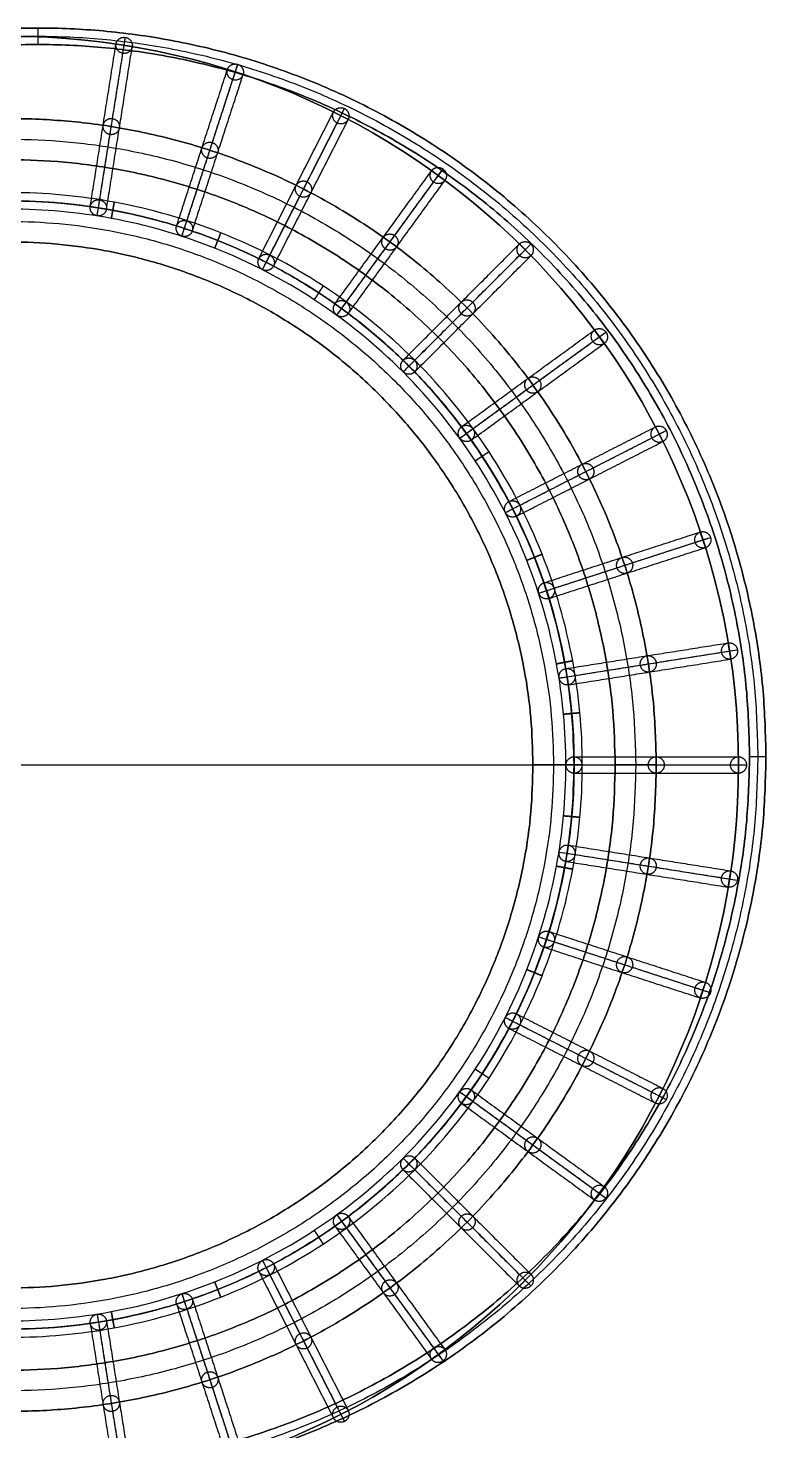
# Model space of a CAD drawing. Header units: centimetres. Extents: x 0 to 802, y 200 to 1000.
# Drawn here: x 283.2 to 373, y 290 to 460.5 of the extents above; entities that cross this region are included whole.
import ezdxf

# ---------------------------------------------------------------- set-up
doc = ezdxf.new("R2010")
doc.units = ezdxf.units.CM
for name, color, linetype, true_color in [('cossion', 7, 'Continuous', 0xe6e6e6), ('light', 7, 'Continuous', 0xffffff), ('wall', 7, 'Continuous', 0xbf3f3f), ('wood', 7, 'Continuous', 0xcdb38b)]:
    doc.layers.add(name, color=color, linetype=linetype, true_color=true_color)

msp = doc.modelspace()

# ---------------------------------------------------------------- linework, layer by layer
at = {"layer": 'cossion'}
for p, q in [((344.64, 370.92, 325), (344.64, 370.92, 310)), ((349.64, 370.92, 325), (349.64, 370.92, 310))]:
    msp.add_line(p, q, dxfattribs=at)
for points, knots in [([(349.64, 370.92, 325), (349.64, 302.35, 325), (281.07, 302.35, 325), (212.5, 302.35, 325), (212.5, 370.92, 325), (212.5, 439.49, 325), (281.07, 439.49, 325), (349.64, 439.49, 325), (349.64, 370.92, 325)], [-430.835598, -430.835598, -430.835598, -323.126698, -323.126698, -215.417799, -215.417799, -107.708899, -107.708899, 0, 0, 0]), ([(349.64, 370.92, 310), (349.64, 302.35, 310), (281.07, 302.35, 310), (212.5, 302.35, 310), (212.5, 370.92, 310), (212.5, 439.49, 310), (281.07, 439.49, 310), (349.64, 439.49, 310), (349.64, 370.92, 310)], [-430.835598, -430.835598, -430.835598, -323.126698, -323.126698, -215.417799, -215.417799, -107.708899, -107.708899, 0, 0, 0]), ([(349.64, 370.92, 317.5), (349.64, 439.49, 317.5), (281.07, 439.49, 317.5), (212.5, 439.49, 317.5), (212.5, 370.92, 317.5), (212.5, 302.35, 317.5), (281.07, 302.35, 317.5), (349.64, 302.35, 317.5), (349.64, 370.92, 317.5)], [0, 0, 0, 107.708899, 107.708899, 215.417799, 215.417799, 323.126698, 323.126698, 430.835598, 430.835598, 430.835598]), ([(347.14, 370.92, 325), (347.14, 436.99, 325), (281.07, 436.99, 325), (215, 436.99, 325), (215, 370.92, 325), (215, 304.85, 325), (281.07, 304.85, 325), (347.14, 304.85, 325), (347.14, 370.92, 325)], [0, 0, 0, 107.708899, 107.708899, 215.417799, 215.417799, 323.126698, 323.126698, 430.835598, 430.835598, 430.835598]), ([(347.14, 370.92, 310), (347.14, 436.99, 310), (281.07, 436.99, 310), (215, 436.99, 310), (215, 370.92, 310), (215, 304.85, 310), (281.07, 304.85, 310), (347.14, 304.85, 310), (347.14, 370.92, 310)], [0, 0, 0, 107.708899, 107.708899, 215.417799, 215.417799, 323.126698, 323.126698, 430.835598, 430.835598, 430.835598]), ([(344.64, 370.92, 325), (344.64, 434.49, 325), (281.07, 434.49, 325), (217.5, 434.49, 325), (217.5, 370.92, 325), (217.5, 307.35, 325), (281.07, 307.35, 325), (344.64, 307.35, 325), (344.64, 370.92, 325)], [0, 0, 0, 107.708899, 107.708899, 215.417799, 215.417799, 323.126698, 323.126698, 430.835598, 430.835598, 430.835598]), ([(344.64, 370.92, 310), (344.64, 434.49, 310), (281.07, 434.49, 310), (217.5, 434.49, 310), (217.5, 370.92, 310), (217.5, 307.35, 310), (281.07, 307.35, 310), (344.64, 307.35, 310), (344.64, 370.92, 310)], [0, 0, 0, 107.708899, 107.708899, 215.417799, 215.417799, 323.126698, 323.126698, 430.835598, 430.835598, 430.835598]), ([(344.64, 370.92, 317.5), (344.64, 307.35, 317.5), (281.07, 307.35, 317.5), (217.5, 307.35, 317.5), (217.5, 370.92, 317.5), (217.5, 434.49, 317.5), (281.07, 434.49, 317.5), (344.64, 434.49, 317.5), (344.64, 370.92, 317.5)], [-430.835598, -430.835598, -430.835598, -323.126698, -323.126698, -215.417799, -215.417799, -107.708899, -107.708899, 0, 0, 0])]:
    msp.add_rational_spline(points, [1, 0.707106781187, 1, 0.707106781187, 1, 0.707106781187, 1, 0.707106781187, 1], degree=2, knots=knots, dxfattribs=at)
for points in [[(349.64, 370.92, 325), (344.64, 370.92, 325)], [(349.64, 370.92, 310), (344.64, 370.92, 310)]]:
    msp.add_open_spline(points, degree=1, dxfattribs=at)
at = {"layer": 'light'}
for p, q in [((284.41, 460.5, 5), (284.41, 460.5, 7)), ((284.41, 458.5, 5), (284.41, 458.5, 7)), ((370.98, 371.93, 5), (370.98, 371.93, 7)), ((372.98, 371.93, 5), (372.98, 371.93, 7)), ((354.64, 370.92, 420), (354.64, 370.92, 418)), ((359.64, 370.92, 420), (359.64, 370.92, 418))]:
    msp.add_line(p, q, dxfattribs=at)
for points, knots in [([(372.98, 371.93, 5), (372.98, 283.36, 5), (284.41, 283.36, 5), (195.84, 283.36, 5), (195.84, 371.93, 5), (195.84, 460.5, 5), (284.41, 460.5, 5), (372.98, 460.5, 5), (372.98, 371.93, 5)], [-556.499305, -556.499305, -556.499305, -417.374479, -417.374479, -278.249653, -278.249653, -139.124826, -139.124826, 0, 0, 0]), ([(372.98, 371.93, 7), (372.98, 283.36, 7), (284.41, 283.36, 7), (195.84, 283.36, 7), (195.84, 371.93, 7), (195.84, 460.5, 7), (284.41, 460.5, 7), (372.98, 460.5, 7), (372.98, 371.93, 7)], [-556.499305, -556.499305, -556.499305, -417.374479, -417.374479, -278.249653, -278.249653, -139.124826, -139.124826, 0, 0, 0]), ([(372.98, 371.93, 6), (372.98, 460.5, 6), (284.41, 460.5, 6), (195.84, 460.5, 6), (195.84, 371.93, 6), (195.84, 283.36, 6), (284.41, 283.36, 6), (372.98, 283.36, 6), (372.98, 371.93, 6)], [0, 0, 0, 139.124826, 139.124826, 278.249653, 278.249653, 417.374479, 417.374479, 556.499305, 556.499305, 556.499305]), ([(371.98, 371.93, 5), (371.98, 459.5, 5), (284.41, 459.5, 5), (196.84, 459.5, 5), (196.84, 371.93, 5), (196.84, 284.36, 5), (284.41, 284.36, 5), (371.98, 284.36, 5), (371.98, 371.93, 5)], [0, 0, 0, 139.124826, 139.124826, 278.249653, 278.249653, 417.374479, 417.374479, 556.499305, 556.499305, 556.499305]), ([(371.98, 371.93, 7), (371.98, 459.5, 7), (284.41, 459.5, 7), (196.84, 459.5, 7), (196.84, 371.93, 7), (196.84, 284.36, 7), (284.41, 284.36, 7), (371.98, 284.36, 7), (371.98, 371.93, 7)], [0, 0, 0, 139.124826, 139.124826, 278.249653, 278.249653, 417.374479, 417.374479, 556.499305, 556.499305, 556.499305]), ([(370.98, 371.93, 5), (370.98, 458.5, 5), (284.41, 458.5, 5), (197.84, 458.5, 5), (197.84, 371.93, 5), (197.84, 285.36, 5), (284.41, 285.36, 5), (370.98, 285.36, 5), (370.98, 371.93, 5)], [0, 0, 0, 139.124826, 139.124826, 278.249653, 278.249653, 417.374479, 417.374479, 556.499305, 556.499305, 556.499305]), ([(370.98, 371.93, 7), (370.98, 458.5, 7), (284.41, 458.5, 7), (197.84, 458.5, 7), (197.84, 371.93, 7), (197.84, 285.36, 7), (284.41, 285.36, 7), (370.98, 285.36, 7), (370.98, 371.93, 7)], [0, 0, 0, 139.124826, 139.124826, 278.249653, 278.249653, 417.374479, 417.374479, 556.499305, 556.499305, 556.499305]), ([(370.98, 371.93, 6), (370.98, 285.36, 6), (284.41, 285.36, 6), (197.84, 285.36, 6), (197.84, 371.93, 6), (197.84, 458.5, 6), (284.41, 458.5, 6), (370.98, 458.5, 6), (370.98, 371.93, 6)], [-556.499305, -556.499305, -556.499305, -417.374479, -417.374479, -278.249653, -278.249653, -139.124826, -139.124826, 0, 0, 0]), ([(359.64, 370.92, 420), (359.64, 292.35, 420), (281.07, 292.35, 420), (202.5, 292.35, 420), (202.5, 370.92, 420), (202.5, 449.49, 420), (281.07, 449.49, 420), (359.64, 449.49, 420), (359.64, 370.92, 420)], [-493.667451, -493.667451, -493.667451, -370.250588, -370.250588, -246.833726, -246.833726, -123.416863, -123.416863, 0, 0, 0]), ([(359.64, 370.92, 418), (359.64, 292.35, 418), (281.07, 292.35, 418), (202.5, 292.35, 418), (202.5, 370.92, 418), (202.5, 449.49, 418), (281.07, 449.49, 418), (359.64, 449.49, 418), (359.64, 370.92, 418)], [-493.667451, -493.667451, -493.667451, -370.250588, -370.250588, -246.833726, -246.833726, -123.416863, -123.416863, 0, 0, 0]), ([(359.64, 370.92, 419), (359.64, 449.49, 419), (281.07, 449.49, 419), (202.5, 449.49, 419), (202.5, 370.92, 419), (202.5, 292.35, 419), (281.07, 292.35, 419), (359.64, 292.35, 419), (359.64, 370.92, 419)], [0, 0, 0, 123.416863, 123.416863, 246.833726, 246.833726, 370.250588, 370.250588, 493.667451, 493.667451, 493.667451]), ([(357.14, 370.92, 420), (357.14, 446.99, 420), (281.07, 446.99, 420), (205, 446.99, 420), (205, 370.92, 420), (205, 294.85, 420), (281.07, 294.85, 420), (357.14, 294.85, 420), (357.14, 370.92, 420)], [0, 0, 0, 123.416863, 123.416863, 246.833726, 246.833726, 370.250588, 370.250588, 493.667451, 493.667451, 493.667451]), ([(357.14, 370.92, 418), (357.14, 446.99, 418), (281.07, 446.99, 418), (205, 446.99, 418), (205, 370.92, 418), (205, 294.85, 418), (281.07, 294.85, 418), (357.14, 294.85, 418), (357.14, 370.92, 418)], [0, 0, 0, 123.416863, 123.416863, 246.833726, 246.833726, 370.250588, 370.250588, 493.667451, 493.667451, 493.667451]), ([(354.64, 370.92, 420), (354.64, 444.49, 420), (281.07, 444.49, 420), (207.5, 444.49, 420), (207.5, 370.92, 420), (207.5, 297.35, 420), (281.07, 297.35, 420), (354.64, 297.35, 420), (354.64, 370.92, 420)], [0, 0, 0, 123.416863, 123.416863, 246.833726, 246.833726, 370.250588, 370.250588, 493.667451, 493.667451, 493.667451]), ([(354.64, 370.92, 418), (354.64, 444.49, 418), (281.07, 444.49, 418), (207.5, 444.49, 418), (207.5, 370.92, 418), (207.5, 297.35, 418), (281.07, 297.35, 418), (354.64, 297.35, 418), (354.64, 370.92, 418)], [0, 0, 0, 123.416863, 123.416863, 246.833726, 246.833726, 370.250588, 370.250588, 493.667451, 493.667451, 493.667451]), ([(354.64, 370.92, 419), (354.64, 297.35, 419), (281.07, 297.35, 419), (207.5, 297.35, 419), (207.5, 370.92, 419), (207.5, 444.49, 419), (281.07, 444.49, 419), (354.64, 444.49, 419), (354.64, 370.92, 419)], [-493.667451, -493.667451, -493.667451, -370.250588, -370.250588, -246.833726, -246.833726, -123.416863, -123.416863, 0, 0, 0]), ([(293.36, 437.36, 310), (293.36, 437.36, 311), (293.54, 438.34, 311), (293.72, 439.33, 311), (293.72, 439.33, 310), (293.72, 439.33, 309), (293.54, 438.34, 309), (293.36, 437.36, 309), (293.36, 437.36, 310)], [0, 0, 0, 1.570796, 1.570796, 3.141593, 3.141593, 4.712389, 4.712389, 6.283185, 6.283185, 6.283185]), ([(305.94, 433.74, 310), (305.94, 433.74, 311), (306.31, 434.67, 311), (306.67, 435.6, 311), (306.67, 435.6, 310), (306.67, 435.6, 309), (306.31, 434.67, 309), (305.94, 433.74, 309), (305.94, 433.74, 310)], [0, 0, 0, 1.570796, 1.570796, 3.141593, 3.141593, 4.712389, 4.712389, 6.283185, 6.283185, 6.283185]), ([(318.04, 427.47, 310), (318.04, 427.47, 311), (318.59, 428.31, 311), (319.13, 429.15, 311), (319.13, 429.15, 310), (319.13, 429.15, 309), (318.59, 428.31, 309), (318.04, 427.47, 309), (318.04, 427.47, 310)], [0, 0, 0, 1.570796, 1.570796, 3.141593, 3.141593, 4.712389, 4.712389, 6.283185, 6.283185, 6.283185]), ([(328.84, 418.7, 310), (328.84, 418.7, 311), (329.55, 419.4, 311), (330.26, 420.11, 311), (330.26, 420.11, 310), (330.26, 420.11, 309), (329.55, 419.4, 309), (328.84, 418.7, 309), (328.84, 418.7, 310)], [0, 0, 0, 1.570796, 1.570796, 3.141593, 3.141593, 4.712389, 4.712389, 6.283185, 6.283185, 6.283185]), ([(337.62, 407.89, 310), (337.62, 407.89, 311), (338.46, 408.44, 311), (339.29, 408.99, 311), (339.29, 408.99, 310), (339.29, 408.99, 309), (338.46, 408.44, 309), (337.62, 407.89, 309), (337.62, 407.89, 310)], [0, 0, 0, 1.570796, 1.570796, 3.141593, 3.141593, 4.712389, 4.712389, 6.283185, 6.283185, 6.283185]), ([(343.89, 395.79, 310), (343.89, 395.79, 311), (344.82, 396.16, 311), (345.75, 396.53, 311), (345.75, 396.53, 310), (345.75, 396.53, 309), (344.82, 396.16, 309), (343.89, 395.79, 309), (343.89, 395.79, 310)], [0, 0, 0, 1.570796, 1.570796, 3.141593, 3.141593, 4.712389, 4.712389, 6.283185, 6.283185, 6.283185]), ([(347.51, 383.21, 310), (347.51, 383.21, 311), (348.49, 383.4, 311), (349.47, 383.58, 311), (349.47, 383.58, 310), (349.47, 383.58, 309), (348.49, 383.4, 309), (347.51, 383.21, 309), (347.51, 383.21, 310)], [0, 0, 0, 1.570796, 1.570796, 3.141593, 3.141593, 4.712389, 4.712389, 6.283185, 6.283185, 6.283185]), ([(348.35, 377.09, 310), (348.35, 377.09, 311), (349.35, 377.18, 311), (350.34, 377.27, 311), (350.34, 377.27, 310), (350.34, 377.27, 309), (349.35, 377.18, 309), (348.35, 377.09, 309), (348.35, 377.09, 310)], [0, 0, 0, 1.570796, 1.570796, 3.141593, 3.141593, 4.712389, 4.712389, 6.283185, 6.283185, 6.283185]), ([(348.64, 370.92, 310), (348.64, 370.92, 311), (349.64, 370.92, 311), (350.64, 370.92, 311), (350.64, 370.92, 310), (350.64, 370.92, 309), (349.64, 370.92, 309), (348.64, 370.92, 309), (348.64, 370.92, 310)], [0, 0, 0, 1.570796, 1.570796, 3.141593, 3.141593, 4.712389, 4.712389, 6.283185, 6.283185, 6.283185]), ([(348.35, 364.74, 310), (348.35, 364.74, 311), (349.35, 364.65, 311), (350.34, 364.56, 311), (350.34, 364.56, 310), (350.34, 364.56, 309), (349.35, 364.65, 309), (348.35, 364.74, 309), (348.35, 364.74, 310)], [0, 0, 0, 1.570796, 1.570796, 3.141593, 3.141593, 4.712389, 4.712389, 6.283185, 6.283185, 6.283185]), ([(347.51, 358.62, 310), (347.51, 358.62, 311), (348.49, 358.44, 311), (349.47, 358.26, 311), (349.47, 358.26, 310), (349.47, 358.26, 309), (348.49, 358.44, 309), (347.51, 358.62, 309), (347.51, 358.62, 310)], [0, 0, 0, 1.570796, 1.570796, 3.141593, 3.141593, 4.712389, 4.712389, 6.283185, 6.283185, 6.283185]), ([(343.89, 346.05, 310), (343.89, 346.05, 311), (344.82, 345.68, 311), (345.75, 345.31, 311), (345.75, 345.31, 310), (345.75, 345.31, 309), (344.82, 345.68, 309), (343.89, 346.05, 309), (343.89, 346.05, 310)], [0, 0, 0, 1.570796, 1.570796, 3.141593, 3.141593, 4.712389, 4.712389, 6.283185, 6.283185, 6.283185]), ([(337.62, 333.94, 310), (337.62, 333.94, 311), (338.46, 333.4, 311), (339.29, 332.85, 311), (339.29, 332.85, 310), (339.29, 332.85, 309), (338.46, 333.4, 309), (337.62, 333.94, 309), (337.62, 333.94, 310)], [0, 0, 0, 1.570796, 1.570796, 3.141593, 3.141593, 4.712389, 4.712389, 6.283185, 6.283185, 6.283185]), ([(328.84, 323.14, 310), (328.84, 323.14, 311), (329.55, 322.43, 311), (330.26, 321.72, 311), (330.26, 321.72, 310), (330.26, 321.72, 309), (329.55, 322.43, 309), (328.84, 323.14, 309), (328.84, 323.14, 310)], [0, 0, 0, 1.570796, 1.570796, 3.141593, 3.141593, 4.712389, 4.712389, 6.283185, 6.283185, 6.283185]), ([(318.04, 314.36, 310), (318.04, 314.36, 311), (318.59, 313.53, 311), (319.13, 312.69, 311), (319.13, 312.69, 310), (319.13, 312.69, 309), (318.59, 313.53, 309), (318.04, 314.36, 309), (318.04, 314.36, 310)], [0, 0, 0, 1.570796, 1.570796, 3.141593, 3.141593, 4.712389, 4.712389, 6.283185, 6.283185, 6.283185]), ([(305.94, 308.09, 310), (305.94, 308.09, 311), (306.31, 307.16, 311), (306.67, 306.23, 311), (306.67, 306.23, 310), (306.67, 306.23, 309), (306.31, 307.16, 309), (305.94, 308.09, 309), (305.94, 308.09, 310)], [0, 0, 0, 1.570796, 1.570796, 3.141593, 3.141593, 4.712389, 4.712389, 6.283185, 6.283185, 6.283185]), ([(293.36, 304.48, 310), (293.36, 304.48, 311), (293.54, 303.49, 311), (293.72, 302.51, 311), (293.72, 302.51, 310), (293.72, 302.51, 309), (293.54, 303.49, 309), (293.36, 304.48, 309), (293.36, 304.48, 310)], [0, 0, 0, 1.570796, 1.570796, 3.141593, 3.141593, 4.712389, 4.712389, 6.283185, 6.283185, 6.283185])]:
    msp.add_rational_spline(points, [1, 0.707106781187, 1, 0.707106781187, 1, 0.707106781187, 1, 0.707106781187, 1], degree=2, knots=knots, dxfattribs=at)
for points in [[(284.41, 460.5, 5), (284.41, 458.5, 5)], [(284.41, 460.5, 7), (284.41, 458.5, 7)], [(372.98, 371.93, 5), (370.98, 371.93, 5)], [(372.98, 371.93, 7), (370.98, 371.93, 7)], [(359.64, 370.92, 420), (354.64, 370.92, 420)], [(359.64, 370.92, 418), (354.64, 370.92, 418)]]:
    msp.add_open_spline(points, degree=1, dxfattribs=at)
for points in [[(350.64, 370.92, 310), (350.64, 368.8, 310), (350.44, 364.55, 310), (349.24, 355.88, 310), (346.11, 344.97, 310), (339.65, 332.5, 310), (330.61, 321.37, 310), (319.48, 312.34, 310), (307.02, 305.88, 310), (294.05, 302.15, 310), (281.07, 300.96, 310), (268.08, 302.15, 310), (255.12, 305.88, 310), (242.65, 312.34, 310), (231.52, 321.37, 310), (222.48, 332.5, 310), (216.03, 344.97, 310), (212.3, 357.93, 310), (211.11, 370.92, 310), (212.3, 383.9, 310), (216.03, 396.87, 310), (222.48, 409.34, 310), (231.52, 420.46, 310), (242.65, 429.5, 310), (255.11, 435.96, 310), (268.08, 439.69, 310), (281.07, 440.88, 310), (294.05, 439.69, 310), (307.02, 435.96, 310), (319.48, 429.5, 310), (330.61, 420.46, 310), (339.65, 409.34, 310), (346.11, 396.87, 310), (349.24, 385.95, 310), (350.44, 377.28, 310), (350.64, 373.04, 310), (350.64, 370.92, 310)], [(349.64, 370.92, 311), (349.64, 368.83, 311), (349.44, 364.64, 311), (348.26, 356.1, 311), (345.17, 345.34, 311), (338.8, 333.05, 311), (329.9, 322.09, 311), (318.93, 313.18, 311), (306.64, 306.81, 311), (293.86, 303.14, 311), (281.07, 301.96, 311), (268.27, 303.14, 311), (255.49, 306.81, 311), (243.2, 313.18, 311), (232.23, 322.09, 311), (223.33, 333.05, 311), (216.96, 345.34, 311), (213.29, 358.12, 311), (212.11, 370.92, 311), (213.29, 383.72, 311), (216.96, 396.5, 311), (223.33, 408.78, 311), (232.23, 419.75, 311), (243.2, 428.66, 311), (255.49, 435.02, 311), (268.27, 438.7, 311), (281.07, 439.87, 311), (293.86, 438.7, 311), (306.64, 435.02, 311), (318.93, 428.66, 311), (329.9, 419.75, 311), (338.8, 408.78, 311), (345.17, 396.5, 311), (348.26, 385.74, 311), (349.44, 377.19, 311), (349.64, 373.01, 311), (349.64, 370.92, 311)], [(349.64, 370.92, 309), (349.64, 368.83, 309), (349.44, 364.64, 309), (348.26, 356.1, 309), (345.17, 345.34, 309), (338.8, 333.05, 309), (329.9, 322.09, 309), (318.93, 313.18, 309), (306.64, 306.81, 309), (293.86, 303.14, 309), (281.07, 301.96, 309), (268.27, 303.14, 309), (255.49, 306.81, 309), (243.2, 313.18, 309), (232.23, 322.09, 309), (223.33, 333.05, 309), (216.96, 345.34, 309), (213.29, 358.12, 309), (212.11, 370.92, 309), (213.29, 383.72, 309), (216.96, 396.5, 309), (223.33, 408.78, 309), (232.23, 419.75, 309), (243.2, 428.66, 309), (255.49, 435.02, 309), (268.27, 438.7, 309), (281.07, 439.87, 309), (293.86, 438.7, 309), (306.64, 435.02, 309), (318.93, 428.66, 309), (329.9, 419.75, 309), (338.8, 408.78, 309), (345.17, 396.5, 309), (348.26, 385.74, 309), (349.44, 377.19, 309), (349.64, 373.01, 309), (349.64, 370.92, 309)], [(348.64, 370.92, 310), (348.64, 368.86, 310), (348.45, 364.74, 310), (347.28, 356.32, 310), (344.24, 345.71, 310), (337.96, 333.6, 310), (329.19, 322.8, 310), (318.38, 314.02, 310), (306.27, 307.75, 310), (293.68, 304.13, 310), (281.07, 302.97, 310), (268.45, 304.13, 310), (255.86, 307.75, 310), (243.75, 314.02, 310), (232.95, 322.8, 310), (224.17, 333.6, 310), (217.9, 345.71, 310), (214.27, 358.31, 310), (213.12, 370.92, 310), (214.27, 383.53, 310), (217.9, 396.12, 310), (224.17, 408.23, 310), (232.95, 419.04, 310), (243.75, 427.81, 310), (255.86, 434.09, 310), (268.45, 437.71, 310), (281.07, 438.87, 310), (293.68, 437.71, 310), (306.27, 434.09, 310), (318.38, 427.81, 310), (329.18, 419.04, 310), (337.96, 408.23, 310), (344.24, 396.12, 310), (347.28, 385.52, 310), (348.45, 377.1, 310), (348.64, 372.98, 310), (348.64, 370.92, 310)]]:
    msp.add_open_spline(points, degree=3, knots=[0, 0, 0, 0, 6.27351, 12.54702, 25.847898, 39.703594, 53.854365, 68.005135, 81.860832, 95.161709, 107.708729, 120.255749, 133.556627, 147.412324, 161.563094, 175.713865, 189.569561, 202.870439, 215.417459, 227.964479, 241.265356, 255.121053, 269.271824, 283.422594, 297.278291, 310.579168, 323.126188, 335.673208, 348.974086, 362.829782, 376.980553, 391.131323, 404.98702, 418.287898, 424.561408, 430.834918, 430.834918, 430.834918, 430.834918], dxfattribs=at)
at = {"layer": 'wall'}
msp.add_circle((281.07, 370.92, 325), 68.57, dxfattribs=at)
at = {"layer": 'wood'}
for p, q in [((294.77, 457.43, 420.21), (295.07, 459.36, 419.79)), ((295.91, 458.24, 420), (293.93, 458.55, 420)), ((309.39, 454.84, 420), (307.48, 455.46, 420)), ((308.13, 454.22, 420.21), (308.74, 456.08, 419.79)), ((322.17, 449.38, 420), (320.38, 450.29, 420)), ((320.83, 448.96, 420.21), (321.72, 450.71, 419.79)), ((333.93, 441.98, 420), (332.32, 443.16, 420)), ((332.55, 441.78, 420.21), (333.7, 443.36, 419.79)), ((292.78, 438.49, 325), (290.8, 438.8, 325)), ((291.64, 437.68, 325.21), (291.95, 439.61, 324.79)), ((301.95, 435.2, 325.21), (302.56, 437.06, 324.79)), ((303.21, 435.82, 325), (301.3, 436.44, 325)), ((344.4, 432.84, 420), (342.99, 434.25, 420)), ((343, 432.85, 420.21), (344.39, 434.24, 419.79)), ((313.09, 431.56, 325), (311.3, 432.47, 325)), ((311.75, 431.14, 325.21), (312.64, 432.89, 324.79)), ((322.18, 425.8, 325), (320.56, 426.98, 325)), ((320.79, 425.6, 325.21), (321.94, 427.18, 324.79)), ((351.93, 422.4, 420.21), (353.51, 423.55, 419.79)), ((353.31, 422.17, 420), (352.13, 423.79, 420)), ((330.26, 418.7, 325), (328.84, 420.11, 325)), ((328.86, 418.71, 325.21), (330.24, 420.1, 324.79)), ((335.75, 410.65, 325.21), (337.33, 411.8, 324.79)), ((337.13, 410.41, 325), (335.95, 412.03, 325)), ((359.11, 410.68, 420.21), (360.85, 411.57, 419.79)), ((360.44, 410.24, 420), (359.53, 412.02, 420)), ((341.29, 401.6, 325.21), (343.03, 402.49, 324.79)), ((342.62, 401.16, 325), (341.71, 402.94, 325)), ((365.61, 397.34, 420), (364.99, 399.24, 420)), ((364.37, 397.98, 420.21), (366.23, 398.59, 419.79)), ((345.35, 391.8, 325.21), (347.21, 392.41, 324.79)), ((346.59, 391.16, 325), (345.97, 393.06, 325)), ((368.7, 383.79, 420), (368.39, 385.76, 420)), ((367.58, 384.62, 420.21), (369.51, 384.93, 419.79)), ((348.95, 380.66, 325), (348.63, 382.63, 325)), ((347.82, 381.49, 325.21), (349.76, 381.8, 324.79)), ((349.64, 369.92, 325), (349.64, 371.92, 325)), ((369.64, 369.92, 420), (369.64, 371.92, 420)), ((192.5, 370.92, 420), (369.64, 370.92, 420)), ((192.5, 370.92, 425), (369.64, 370.92, 425)), ((348.66, 370.92, 325.21), (350.61, 370.92, 324.79)), ((368.66, 370.92, 420.21), (370.61, 370.92, 419.79)), ((369.64, 370.92, 420), (369.64, 370.92, 425)), ((347.82, 360.34, 325.21), (349.76, 360.04, 324.79)), ((348.63, 359.2, 325), (348.95, 361.18, 325)), ((367.58, 357.22, 420.21), (369.51, 356.91, 419.79)), ((368.39, 356.07, 420), (368.7, 358.05, 420)), ((345.35, 350.03, 325.21), (347.21, 349.43, 324.79)), ((345.97, 348.78, 325), (346.59, 350.68, 325)), ((364.99, 342.6, 420), (365.61, 344.5, 420)), ((364.37, 343.85, 420.21), (366.23, 343.25, 419.79)), ((341.29, 340.23, 325.21), (343.03, 339.34, 324.79)), ((341.71, 338.9, 325), (342.62, 340.68, 325)), ((335.75, 331.19, 325.21), (337.33, 330.04, 324.79)), ((335.95, 329.8, 325), (337.13, 331.42, 325)), ((359.11, 331.15, 420.21), (360.85, 330.26, 419.79)), ((359.53, 329.82, 420), (360.44, 331.6, 420)), ((328.84, 321.72, 325), (330.26, 323.14, 325)), ((328.86, 323.12, 325.21), (330.24, 321.74, 324.79)), ((351.93, 319.43, 420.21), (353.51, 318.28, 419.79)), ((352.13, 318.05, 420), (353.31, 319.67, 420)), ((320.56, 314.86, 325), (322.18, 316.03, 325)), ((320.79, 316.24, 325.21), (321.94, 314.65, 324.79)), ((311.75, 310.69, 325.21), (312.64, 308.95, 324.79)), ((311.3, 309.37, 325), (313.09, 310.28, 325)), ((342.99, 307.58, 420), (344.4, 309, 420)), ((343, 308.98, 420.21), (344.39, 307.6, 419.79)), ((301.3, 305.4, 325), (303.21, 306.01, 325)), ((301.95, 306.63, 325.21), (302.56, 304.77, 324.79)), ((291.64, 304.16, 325.21), (291.95, 302.23, 324.79)), ((290.8, 303.04, 325), (292.78, 303.35, 325)), ((332.32, 298.68, 420), (333.93, 299.85, 420)), ((332.55, 300.06, 420.21), (333.7, 298.47, 419.79)), ((320.38, 291.55, 420), (322.17, 292.46, 420)), ((320.83, 292.87, 420.21), (321.72, 291.13, 419.79))]:
    msp.add_line(p, q, dxfattribs=at)
for centre in [(281.07, 370.92, 420), (281.07, 370.92, 425), (281.07, 370.92, 420)]:
    msp.add_circle(centre, 88.57, dxfattribs=at)
at = {"layer": 'wood', "extrusion": (0, 0, -1)}
msp.add_circle((-281.07, 370.92, -422.5), 88.57, dxfattribs=at)
at = {"layer": 'wood'}
for points in [[(291.95, 439.61, 324.79), (295.07, 459.36, 419.79)], [(290.8, 438.8, 325), (293.93, 458.55, 420)], [(291.64, 437.68, 325.21), (294.77, 457.43, 420.21)], [(292.78, 438.49, 325), (295.91, 458.24, 420)], [(301.3, 436.44, 325), (307.48, 455.46, 420)], [(302.56, 437.06, 324.79), (308.74, 456.08, 419.79)], [(301.95, 435.2, 325.21), (308.13, 454.22, 420.21)], [(303.21, 435.82, 325), (309.39, 454.84, 420)], [(311.3, 432.47, 325), (320.38, 450.29, 420)], [(312.64, 432.89, 324.79), (321.72, 450.71, 419.79)], [(311.75, 431.14, 325.21), (320.83, 448.96, 420.21)], [(313.09, 431.56, 325), (322.17, 449.38, 420)], [(320.56, 426.98, 325), (332.32, 443.16, 420)], [(320.79, 425.6, 325.21), (332.55, 441.78, 420.21)], [(321.94, 427.18, 324.79), (333.7, 443.36, 419.79)], [(322.18, 425.8, 325), (333.93, 441.98, 420)], [(328.84, 420.11, 325), (342.99, 434.25, 420)], [(330.24, 420.1, 324.79), (344.39, 434.24, 419.79)], [(328.86, 418.71, 325.21), (343, 432.85, 420.21)], [(330.26, 418.7, 325), (344.4, 432.84, 420)], [(335.95, 412.03, 325), (352.13, 423.79, 420)], [(337.33, 411.8, 324.79), (353.51, 423.55, 419.79)], [(335.75, 410.65, 325.21), (351.93, 422.4, 420.21)], [(337.13, 410.41, 325), (353.31, 422.17, 420)], [(341.71, 402.94, 325), (359.53, 412.02, 420)], [(343.03, 402.49, 324.79), (360.85, 411.57, 419.79)], [(341.29, 401.6, 325.21), (359.11, 410.68, 420.21)], [(342.62, 401.16, 325), (360.44, 410.24, 420)], [(345.97, 393.06, 325), (364.99, 399.24, 420)], [(345.35, 391.8, 325.21), (364.37, 397.98, 420.21)], [(346.59, 391.16, 325), (365.61, 397.34, 420)], [(347.21, 392.41, 324.79), (366.23, 398.59, 419.79)], [(348.63, 382.63, 325), (368.39, 385.76, 420)], [(347.82, 381.49, 325.21), (367.58, 384.62, 420.21)], [(348.95, 380.66, 325), (368.7, 383.79, 420)], [(349.76, 381.8, 324.79), (369.51, 384.93, 419.79)], [(349.64, 371.92, 325), (369.64, 371.92, 420)], [(348.66, 370.92, 325.21), (368.66, 370.92, 420.21)], [(350.61, 370.92, 324.79), (370.61, 370.92, 419.79)], [(349.64, 369.92, 325), (369.64, 369.92, 420)], [(347.82, 360.34, 325.21), (367.58, 357.22, 420.21)], [(348.95, 361.18, 325), (368.7, 358.05, 420)], [(349.76, 360.04, 324.79), (369.51, 356.91, 419.79)], [(348.63, 359.2, 325), (368.39, 356.07, 420)], [(345.35, 350.03, 325.21), (364.37, 343.85, 420.21)], [(346.59, 350.68, 325), (365.61, 344.5, 420)], [(345.97, 348.78, 325), (364.99, 342.6, 420)], [(347.21, 349.43, 324.79), (366.23, 343.25, 419.79)], [(341.29, 340.23, 325.21), (359.11, 331.15, 420.21)], [(342.62, 340.68, 325), (360.44, 331.6, 420)], [(341.71, 338.9, 325), (359.53, 329.82, 420)], [(343.03, 339.34, 324.79), (360.85, 330.26, 419.79)], [(335.75, 331.19, 325.21), (351.93, 319.43, 420.21)], [(337.13, 331.42, 325), (353.31, 319.67, 420)], [(335.95, 329.8, 325), (352.13, 318.05, 420)], [(337.33, 330.04, 324.79), (353.51, 318.28, 419.79)], [(328.86, 323.12, 325.21), (343, 308.98, 420.21)], [(330.26, 323.14, 325), (344.4, 309, 420)], [(328.84, 321.72, 325), (342.99, 307.58, 420)], [(330.24, 321.74, 324.79), (344.39, 307.6, 419.79)], [(320.79, 316.24, 325.21), (332.55, 300.06, 420.21)], [(322.18, 316.03, 325), (333.93, 299.85, 420)], [(320.56, 314.86, 325), (332.32, 298.68, 420)], [(321.94, 314.65, 324.79), (333.7, 298.47, 419.79)], [(311.75, 310.69, 325.21), (320.83, 292.87, 420.21)], [(311.3, 309.37, 325), (320.38, 291.55, 420)], [(312.64, 308.95, 324.79), (321.72, 291.13, 419.79)], [(313.09, 310.28, 325), (322.17, 292.46, 420)], [(301.3, 305.4, 325), (307.48, 286.37, 420)], [(301.95, 306.63, 325.21), (308.13, 287.61, 420.21)], [(303.21, 306.01, 325), (309.39, 286.99, 420)], [(291.64, 304.16, 325.21), (294.77, 284.41, 420.21)], [(302.56, 304.77, 324.79), (308.74, 285.75, 419.79)], [(290.8, 303.04, 325), (293.93, 283.28, 420)], [(291.95, 302.23, 324.79), (295.07, 282.47, 419.79)], [(292.78, 303.35, 325), (295.91, 283.6, 420)]]:
    msp.add_open_spline(points, degree=1, dxfattribs=at)
for points in [[(295.07, 459.36, 419.79), (294.09, 459.52, 419.79), (293.93, 458.55, 420), (293.78, 457.59, 420.21), (294.77, 457.43, 420.21), (295.76, 457.27, 420.21), (295.91, 458.24, 420), (296.06, 459.21, 419.79), (295.07, 459.36, 419.79)], [(308.74, 456.08, 419.79), (307.79, 456.39, 419.79), (307.48, 455.46, 420), (307.18, 454.53, 420.21), (308.13, 454.22, 420.21), (309.08, 453.91, 420.21), (309.39, 454.84, 420), (309.69, 455.77, 419.79), (308.74, 456.08, 419.79)], [(321.72, 450.71, 419.79), (320.83, 451.16, 419.79), (320.38, 450.29, 420), (319.94, 449.42, 420.21), (320.83, 448.96, 420.21), (321.72, 448.51, 420.21), (322.17, 449.38, 420), (322.61, 450.25, 419.79), (321.72, 450.71, 419.79)], [(293.51, 449.49, 372.29), (292.52, 449.64, 372.29), (292.37, 448.68, 372.5), (292.22, 447.71, 372.71), (293.2, 447.55, 372.71), (294.19, 447.4, 372.71), (294.34, 448.36, 372.5), (294.5, 449.33, 372.29), (293.51, 449.49, 372.29)], [(305.65, 446.57, 372.29), (304.7, 446.88, 372.29), (304.39, 445.95, 372.5), (304.09, 445.02, 372.71), (305.04, 444.71, 372.71), (305.99, 444.4, 372.71), (306.3, 445.33, 372.5), (306.6, 446.26, 372.29), (305.65, 446.57, 372.29)], [(333.7, 443.36, 419.79), (332.89, 443.95, 419.79), (332.32, 443.16, 420), (331.74, 442.37, 420.21), (332.55, 441.78, 420.21), (333.36, 441.19, 420.21), (333.93, 441.98, 420), (334.51, 442.78, 419.79), (333.7, 443.36, 419.79)], [(317.18, 441.8, 372.29), (316.29, 442.25, 372.29), (315.84, 441.38, 372.5), (315.4, 440.51, 372.71), (316.29, 440.05, 372.71), (317.18, 439.6, 372.71), (317.63, 440.47, 372.5), (318.07, 441.34, 372.29), (317.18, 441.8, 372.29)], [(291.95, 439.61, 324.79), (290.96, 439.77, 324.79), (290.8, 438.8, 325), (290.65, 437.83, 325.21), (291.64, 437.68, 325.21), (292.63, 437.52, 325.21), (292.78, 438.49, 325), (292.93, 439.45, 324.79), (291.95, 439.61, 324.79)], [(302.56, 437.06, 324.79), (301.61, 437.37, 324.79), (301.3, 436.44, 325), (301, 435.51, 325.21), (301.95, 435.2, 325.21), (302.9, 434.89, 325.21), (303.21, 435.82, 325), (303.51, 436.75, 324.79), (302.56, 437.06, 324.79)], [(327.82, 435.27, 372.29), (327.01, 435.86, 372.29), (326.44, 435.07, 372.5), (325.86, 434.28, 372.71), (326.67, 433.69, 372.71), (327.48, 433.1, 372.71), (328.06, 433.89, 372.5), (328.63, 434.69, 372.29), (327.82, 435.27, 372.29)], [(344.39, 434.24, 419.79), (343.68, 434.95, 419.79), (342.99, 434.25, 420), (342.29, 433.56, 420.21), (343, 432.85, 420.21), (343.71, 432.15, 420.21), (344.4, 432.84, 420), (345.09, 433.53, 419.79), (344.39, 434.24, 419.79)], [(312.64, 432.89, 324.79), (311.75, 433.34, 324.79), (311.3, 432.47, 325), (310.86, 431.6, 325.21), (311.75, 431.14, 325.21), (312.64, 430.69, 325.21), (313.09, 431.56, 325), (313.53, 432.43, 324.79), (312.64, 432.89, 324.79)], [(321.94, 427.18, 324.79), (321.14, 427.77, 324.79), (320.56, 426.98, 325), (319.99, 426.19, 325.21), (320.79, 425.6, 325.21), (321.6, 425.01, 325.21), (322.18, 425.8, 325), (322.75, 426.6, 324.79), (321.94, 427.18, 324.79)], [(337.31, 427.17, 372.29), (336.61, 427.87, 372.29), (335.92, 427.18, 372.5), (335.22, 426.49, 372.71), (335.93, 425.78, 372.71), (336.64, 425.08, 372.71), (337.33, 425.77, 372.5), (338.02, 426.46, 372.29), (337.31, 427.17, 372.29)], [(353.51, 423.55, 419.79), (352.92, 424.36, 419.79), (352.13, 423.79, 420), (351.34, 423.21, 420.21), (351.93, 422.4, 420.21), (352.52, 421.59, 420.21), (353.31, 422.17, 420), (354.1, 422.74, 419.79), (353.51, 423.55, 419.79)], [(330.24, 420.1, 324.79), (329.54, 420.8, 324.79), (328.84, 420.11, 325), (328.15, 419.42, 325.21), (328.86, 418.71, 325.21), (329.57, 418, 325.21), (330.26, 418.7, 325), (330.95, 419.39, 324.79), (330.24, 420.1, 324.79)], [(345.42, 417.68, 372.29), (344.83, 418.48, 372.29), (344.04, 417.91, 372.5), (343.25, 417.33, 372.71), (343.84, 416.52, 372.71), (344.43, 415.72, 372.71), (345.22, 416.29, 372.5), (346.01, 416.87, 372.29), (345.42, 417.68, 372.29)], [(337.33, 411.8, 324.79), (336.74, 412.61, 324.79), (335.95, 412.03, 325), (335.16, 411.46, 325.21), (335.75, 410.65, 325.21), (336.34, 409.84, 325.21), (337.13, 410.41, 325), (337.92, 410.99, 324.79), (337.33, 411.8, 324.79)], [(360.85, 411.57, 419.79), (360.4, 412.46, 419.79), (359.53, 412.02, 420), (358.66, 411.57, 420.21), (359.11, 410.68, 420.21), (359.56, 409.79, 420.21), (360.44, 410.24, 420), (361.31, 410.68, 419.79), (360.85, 411.57, 419.79)], [(351.94, 407.03, 372.29), (351.49, 407.92, 372.29), (350.62, 407.48, 372.5), (349.75, 407.03, 372.71), (350.2, 406.14, 372.71), (350.65, 405.25, 372.71), (351.53, 405.7, 372.5), (352.4, 406.14, 372.29), (351.94, 407.03, 372.29)], [(343.03, 402.49, 324.79), (342.58, 403.38, 324.79), (341.71, 402.94, 325), (340.84, 402.49, 325.21), (341.29, 401.6, 325.21), (341.74, 400.71, 325.21), (342.62, 401.16, 325), (343.49, 401.6, 324.79), (343.03, 402.49, 324.79)], [(366.23, 398.59, 419.79), (365.92, 399.54, 419.79), (364.99, 399.24, 420), (364.06, 398.94, 420.21), (364.37, 397.98, 420.21), (364.68, 397.03, 420.21), (365.61, 397.34, 420), (366.54, 397.64, 419.79), (366.23, 398.59, 419.79)], [(356.72, 395.5, 372.29), (356.41, 396.45, 372.29), (355.48, 396.15, 372.5), (354.55, 395.85, 372.71), (354.86, 394.89, 372.71), (355.17, 393.94, 372.71), (356.1, 394.25, 372.5), (357.03, 394.55, 372.29), (356.72, 395.5, 372.29)], [(347.21, 392.41, 324.79), (346.9, 393.36, 324.79), (345.97, 393.06, 325), (345.04, 392.76, 325.21), (345.35, 391.8, 325.21), (345.66, 390.85, 325.21), (346.59, 391.16, 325), (347.52, 391.46, 324.79), (347.21, 392.41, 324.79)], [(369.51, 384.93, 419.79), (369.35, 385.91, 419.79), (368.39, 385.76, 420), (367.42, 385.61, 420.21), (367.58, 384.62, 420.21), (367.73, 383.63, 420.21), (368.7, 383.79, 420), (369.67, 383.94, 419.79), (369.51, 384.93, 419.79)], [(359.63, 383.36, 372.29), (359.48, 384.35, 372.29), (358.51, 384.2, 372.5), (357.54, 384.04, 372.71), (357.7, 383.06, 372.71), (357.86, 382.07, 372.71), (358.82, 382.22, 372.5), (359.79, 382.37, 372.29), (359.63, 383.36, 372.29)], [(349.76, 381.8, 324.79), (349.6, 382.79, 324.79), (348.63, 382.63, 325), (347.67, 382.48, 325.21), (347.82, 381.49, 325.21), (347.98, 380.5, 325.21), (348.95, 380.66, 325), (349.91, 380.81, 324.79), (349.76, 381.8, 324.79)], [(350.61, 370.92, 324.79), (350.61, 371.92, 324.79), (349.64, 371.92, 325), (348.66, 371.92, 325.21), (348.66, 370.92, 325.21), (348.66, 369.92, 325.21), (349.64, 369.92, 325), (350.61, 369.92, 324.79), (350.61, 370.92, 324.79)], [(360.61, 370.92, 372.29), (360.61, 371.92, 372.29), (359.64, 371.92, 372.5), (358.66, 371.92, 372.71), (358.66, 370.92, 372.71), (358.66, 369.92, 372.71), (359.64, 369.92, 372.5), (360.61, 369.92, 372.29), (360.61, 370.92, 372.29)], [(370.61, 370.92, 419.79), (370.61, 371.92, 419.79), (369.64, 371.92, 420), (368.66, 371.92, 420.21), (368.66, 370.92, 420.21), (368.66, 369.92, 420.21), (369.64, 369.92, 420), (370.61, 369.92, 419.79), (370.61, 370.92, 419.79)], [(349.76, 360.04, 324.79), (349.91, 361.03, 324.79), (348.95, 361.18, 325), (347.98, 361.33, 325.21), (347.82, 360.34, 325.21), (347.67, 359.36, 325.21), (348.63, 359.2, 325), (349.6, 359.05, 324.79), (349.76, 360.04, 324.79)], [(359.63, 358.47, 372.29), (359.79, 359.46, 372.29), (358.82, 359.61, 372.5), (357.86, 359.77, 372.71), (357.7, 358.78, 372.71), (357.54, 357.79, 372.71), (358.51, 357.64, 372.5), (359.48, 357.49, 372.29), (359.63, 358.47, 372.29)], [(369.51, 356.91, 419.79), (369.67, 357.9, 419.79), (368.7, 358.05, 420), (367.73, 358.2, 420.21), (367.58, 357.22, 420.21), (367.42, 356.23, 420.21), (368.39, 356.07, 420), (369.35, 355.92, 419.79), (369.51, 356.91, 419.79)], [(347.21, 349.43, 324.79), (347.52, 350.38, 324.79), (346.59, 350.68, 325), (345.66, 350.98, 325.21), (345.35, 350.03, 325.21), (345.04, 349.08, 325.21), (345.97, 348.78, 325), (346.9, 348.48, 324.79), (347.21, 349.43, 324.79)], [(356.72, 346.34, 372.29), (357.03, 347.29, 372.29), (356.1, 347.59, 372.5), (355.17, 347.89, 372.71), (354.86, 346.94, 372.71), (354.55, 345.99, 372.71), (355.48, 345.69, 372.5), (356.41, 345.39, 372.29), (356.72, 346.34, 372.29)], [(366.23, 343.25, 419.79), (366.54, 344.2, 419.79), (365.61, 344.5, 420), (364.68, 344.8, 420.21), (364.37, 343.85, 420.21), (364.06, 342.9, 420.21), (364.99, 342.6, 420), (365.92, 342.29, 419.79), (366.23, 343.25, 419.79)], [(343.03, 339.34, 324.79), (343.49, 340.23, 324.79), (342.62, 340.68, 325), (341.74, 341.12, 325.21), (341.29, 340.23, 325.21), (340.84, 339.34, 325.21), (341.71, 338.9, 325), (342.58, 338.45, 324.79), (343.03, 339.34, 324.79)], [(351.94, 334.8, 372.29), (352.4, 335.69, 372.29), (351.53, 336.14, 372.5), (350.65, 336.58, 372.71), (350.2, 335.69, 372.71), (349.75, 334.8, 372.71), (350.62, 334.36, 372.5), (351.49, 333.91, 372.29), (351.94, 334.8, 372.29)], [(337.33, 330.04, 324.79), (337.92, 330.85, 324.79), (337.13, 331.42, 325), (336.34, 332, 325.21), (335.75, 331.19, 325.21), (335.16, 330.38, 325.21), (335.95, 329.8, 325), (336.74, 329.23, 324.79), (337.33, 330.04, 324.79)], [(360.85, 330.26, 419.79), (361.31, 331.15, 419.79), (360.44, 331.6, 420), (359.56, 332.04, 420.21), (359.11, 331.15, 420.21), (358.66, 330.26, 420.21), (359.53, 329.82, 420), (360.4, 329.37, 419.79), (360.85, 330.26, 419.79)], [(345.42, 324.16, 372.29), (346.01, 324.97, 372.29), (345.22, 325.54, 372.5), (344.43, 326.12, 372.71), (343.84, 325.31, 372.71), (343.25, 324.5, 372.71), (344.04, 323.93, 372.5), (344.83, 323.35, 372.29), (345.42, 324.16, 372.29)], [(330.24, 321.74, 324.79), (330.95, 322.45, 324.79), (330.26, 323.14, 325), (329.57, 323.83, 325.21), (328.86, 323.12, 325.21), (328.15, 322.42, 325.21), (328.84, 321.72, 325), (329.54, 321.03, 324.79), (330.24, 321.74, 324.79)], [(353.51, 318.28, 419.79), (354.1, 319.09, 419.79), (353.31, 319.67, 420), (352.52, 320.24, 420.21), (351.93, 319.43, 420.21), (351.34, 318.62, 420.21), (352.13, 318.05, 420), (352.92, 317.47, 419.79), (353.51, 318.28, 419.79)], [(321.94, 314.65, 324.79), (322.75, 315.24, 324.79), (322.18, 316.03, 325), (321.6, 316.82, 325.21), (320.79, 316.24, 325.21), (319.99, 315.65, 325.21), (320.56, 314.86, 325), (321.14, 314.06, 324.79), (321.94, 314.65, 324.79)], [(337.31, 314.67, 372.29), (338.02, 315.38, 372.29), (337.33, 316.07, 372.5), (336.64, 316.76, 372.71), (335.93, 316.05, 372.71), (335.22, 315.35, 372.71), (335.92, 314.65, 372.5), (336.61, 313.96, 372.29), (337.31, 314.67, 372.29)], [(312.64, 308.95, 324.79), (313.53, 309.4, 324.79), (313.09, 310.28, 325), (312.64, 311.15, 325.21), (311.75, 310.69, 325.21), (310.86, 310.24, 325.21), (311.3, 309.37, 325), (311.75, 308.5, 324.79), (312.64, 308.95, 324.79)], [(344.39, 307.6, 419.79), (345.09, 308.3, 419.79), (344.4, 309, 420), (343.71, 309.69, 420.21), (343, 308.98, 420.21), (342.29, 308.27, 420.21), (342.99, 307.58, 420), (343.68, 306.89, 419.79), (344.39, 307.6, 419.79)], [(327.82, 306.56, 372.29), (328.63, 307.15, 372.29), (328.06, 307.94, 372.5), (327.48, 308.73, 372.71), (326.67, 308.15, 372.71), (325.86, 307.56, 372.71), (326.44, 306.77, 372.5), (327.01, 305.97, 372.29), (327.82, 306.56, 372.29)], [(302.56, 304.77, 324.79), (303.51, 305.08, 324.79), (303.21, 306.01, 325), (302.9, 306.94, 325.21), (301.95, 306.63, 325.21), (301, 306.33, 325.21), (301.3, 305.4, 325), (301.61, 304.46, 324.79), (302.56, 304.77, 324.79)], [(291.95, 302.23, 324.79), (292.93, 302.38, 324.79), (292.78, 303.35, 325), (292.63, 304.32, 325.21), (291.64, 304.16, 325.21), (290.65, 304, 325.21), (290.8, 303.04, 325), (290.96, 302.07, 324.79), (291.95, 302.23, 324.79)], [(317.18, 300.04, 372.29), (318.07, 300.49, 372.29), (317.63, 301.37, 372.5), (317.18, 302.24, 372.71), (316.29, 301.78, 372.71), (315.4, 301.33, 372.71), (315.84, 300.46, 372.5), (316.29, 299.59, 372.29), (317.18, 300.04, 372.29)], [(333.7, 298.47, 419.79), (334.51, 299.06, 419.79), (333.93, 299.85, 420), (333.36, 300.64, 420.21), (332.55, 300.06, 420.21), (331.74, 299.47, 420.21), (332.32, 298.68, 420), (332.89, 297.88, 419.79), (333.7, 298.47, 419.79)], [(305.65, 295.26, 372.29), (306.6, 295.57, 372.29), (306.3, 296.5, 372.5), (305.99, 297.43, 372.71), (305.04, 297.12, 372.71), (304.09, 296.82, 372.71), (304.39, 295.88, 372.5), (304.7, 294.95, 372.29), (305.65, 295.26, 372.29)], [(293.51, 292.35, 372.29), (294.5, 292.51, 372.29), (294.34, 293.47, 372.5), (294.19, 294.44, 372.71), (293.2, 294.28, 372.71), (292.22, 294.13, 372.71), (292.37, 293.16, 372.5), (292.52, 292.19, 372.29), (293.51, 292.35, 372.29)], [(321.72, 291.13, 419.79), (322.61, 291.58, 419.79), (322.17, 292.46, 420), (321.72, 293.33, 420.21), (320.83, 292.87, 420.21), (319.94, 292.42, 420.21), (320.38, 291.55, 420), (320.83, 290.68, 419.79), (321.72, 291.13, 419.79)]]:
    msp.add_rational_spline(points, [1, 0.707106781187, 1, 0.707106781187, 1, 0.707106781187, 1, 0.707106781187, 1], degree=2, knots=[0, 0, 0, 1.570796, 1.570796, 3.141593, 3.141593, 4.712389, 4.712389, 6.283185, 6.283185, 6.283185], dxfattribs=at)

doc.saveas('drawing.dxf')
